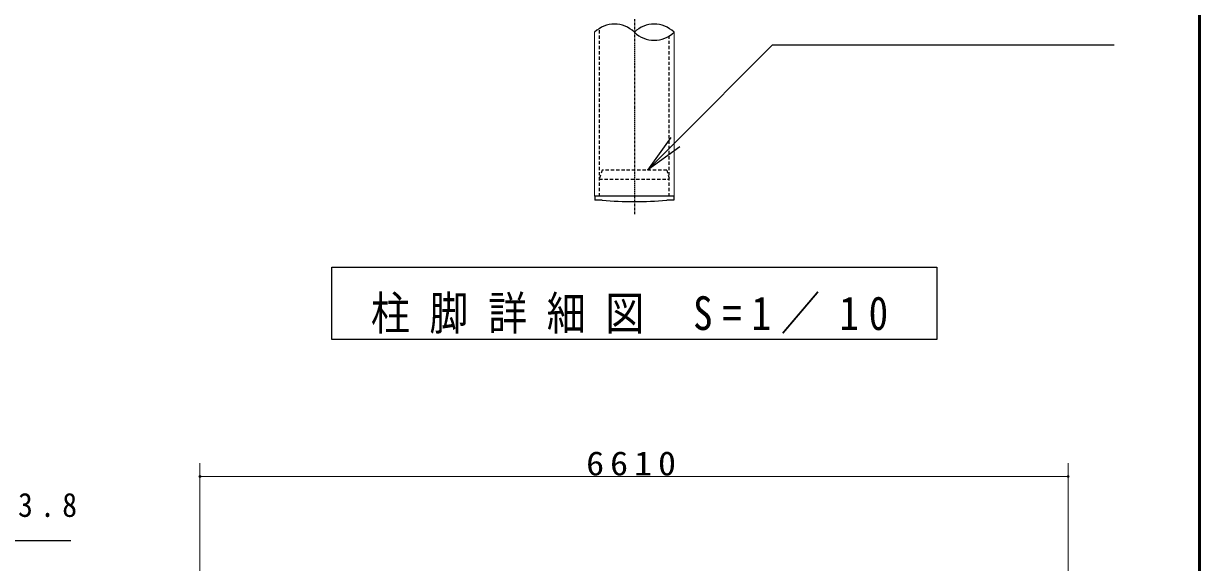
# Model space of a CAD drawing. Units: millimetres at full size, with parts at other scales. Extents: x -7816 to 0, y -1379 to 5340.
# Drawn here: x -1791 to 0, y 2285 to 3106 of the extents above; entities that cross this region are included whole.
import ezdxf

# ---------------------------------------------------------------- set-up
doc = ezdxf.new("R2010")
doc.units = ezdxf.units.MM
doc.linetypes.add('USER2', pattern=[6, 3, -1, 1, -1])
doc.linetypes.add('USER4', pattern=[8, 5, -3])
for name, color, linetype, lineweight in [('A3図枠', 7, 'Continuous', 25), ('線', 2, 'Continuous', 25), ('補助', 2, 'Continuous', 13)]:
    doc.layers.add(name, color=color, linetype=linetype, lineweight=lineweight)
doc.styles.add('ＭＳ ゴシック', font='')
doc.styles.get('ＭＳ ゴシック').set_extended_font_data('MS Gothic')

# ---------------------------------------------------------------- blocks, each defined once
blk = doc.blocks.new('dimension_origin')
at = {"color": 0, "linetype": 'Continuous', "lineweight": -2}
blk.add_circle((0, 0), 1.25, dxfattribs=at)

msp = doc.modelspace()

# ---------------------------------------------------------------- linework, layer by layer
at = {"layer": 'A3図枠', "lineweight": 50}
msp.add_line((0, 0), (0, 5340), dxfattribs=at)
at = {"layer": '線', "color": 4, "linetype": 'USER4'}
for p, q in [((-913.445, 2842.737), (-913.445, 3098.592)), ((-807.645, 2842.737), (-807.645, 3086.881)), ((-909.795, 2882.737), (-913.845, 2868.737)), ((-913.845, 2868.737), (-807.245, 2868.737)), ((-811.295, 2882.737), (-909.795, 2882.737)), ((-811.295, 2882.737), (-807.245, 2868.737))]:
    msp.add_line(p, q, dxfattribs=at)
at = {"layer": '線', "color": 20, "linetype": 'USER2'}
msp.add_line((-860.545, 3112.737), (-860.545, 2814.737), dxfattribs=at)
at = {"layer": '線', "color": 7, "lineweight": 13}
for p, q in [((-921.045, 2842.737), (-921.045, 3092.737)), ((-800.045, 2842.737), (-800.045, 3092.737)), ((-800.045, 2842.737), (-921.045, 2842.737))]:
    msp.add_line(p, q, dxfattribs=at)
at = {"layer": '線'}
for p, q in [((-800.545, 2842.737), (-920.545, 2842.737)), ((-920.545, 2842.737), (-920.545, 2836.737)), ((-909.795, 2836.737), (-920.545, 2836.737)), ((-800.545, 2836.737), (-811.295, 2836.737)), ((-800.545, 2842.737), (-800.545, 2836.737))]:
    msp.add_line(p, q, dxfattribs=at)
for centre, radius, start, end in [((-890.795, 3061.334), 43.603, 46.07099, 133.92901), ((-830.295, 3061.334), 43.603, 46.07099, 133.92901), ((-830.295, 3124.139), 43.603, 226.07099, 313.92901), ((-860.545, 3442.127), 607.391, 265.34909, 274.65091)]:
    msp.add_arc(centre, radius, start, end, dxfattribs=at)
at = {"layer": '補助', "lineweight": 25}
for p, q in [((-798.118, 2925.163), (-650.045, 3073.237)), ((-650.045, 3073.237), (-630.045, 3073.237)), ((-630.045, 3073.237), (-129.993, 3073.237)), ((-805.189, 2932.234), (-840.545, 2882.737)), ((-840.545, 2882.737), (-798.118, 2925.163)), ((-791.047, 2918.092), (-840.545, 2882.737)), ((-2046.716, 2318.534), (-1718.807, 2318.534))]:
    msp.add_line(p, q, dxfattribs=at)
at = {"layer": '補助'}
for p, q in [((-1522, 1856), (-1522, 2436)), ((-200, 1856), (-200, 2436)), ((-1522, 2416), (-200, 2416))]:
    msp.add_line(p, q, dxfattribs=at)
at = {"layer": '補助', "lineweight": 25}
msp.add_lwpolyline([(-1321.089, 2734.737), (-400, 2734.737), (-400, 2624.738), (-1321.089, 2624.738)], close=True, dxfattribs=at)

# ---------------------------------------------------------------- block references
at = {"layer": '補助', "xscale": 1.33, "yscale": 1.33}
msp.add_blockref('dimension_origin', (-1522, 2416), dxfattribs=at)
at = {"layer": '補助', "xscale": 1.33, "yscale": 1.33, "rotation": 180}
msp.add_blockref('dimension_origin', (-200, 2416), dxfattribs=at)

# ---------------------------------------------------------------- texts
at = {"layer": '補助', "style": 'ＭＳ ゴシック'}
for s, insert, char_height, attachment_point in [('\\T1.5;\\W0.85;柱脚詳細図\\~S=1／10', (-860.545, 2633.071), 51.32, 8), ('\\T1.33;\\W1.1;6610', (-861, 2417), 36.66, 8), ('\\T1.5;\\W0.9;φ60.5×3.8', (-2052.216, 2391.034), 36.66, 1)]:
    msp.add_mtext(s, dxfattribs=dict(at, insert=insert, char_height=char_height, attachment_point=attachment_point))

doc.saveas('drawing.dxf')
